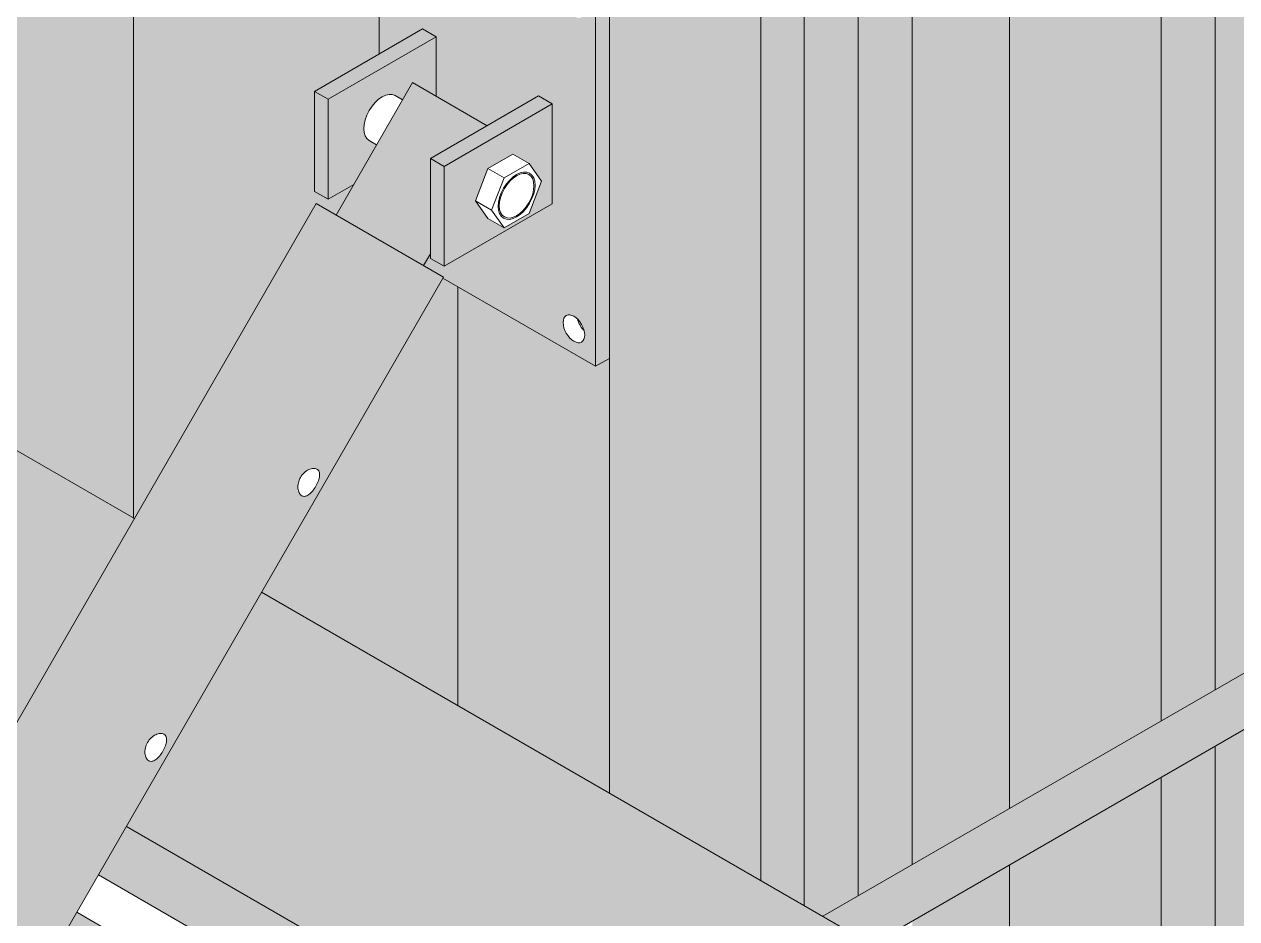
# Model space of a CAD drawing. Extents: x -23436 to 4767, y -3862 to 10024.
# Drawn here: x -14725.9 to -14658, y 8079.2 to 8129.3 of the extents above; entities that cross this region are included whole.
import ezdxf

# ---------------------------------------------------------------- set-up
doc = ezdxf.new("R2010")
doc.units = 0
doc.layers.get('0').update_dxf_attribs({"lineweight": 13})
doc.layers.add('3D.', color=254, linetype='Continuous')
doc.layers.add('Reaproveitamento', color=252, linetype='Continuous')
doc.layers.add('Escora de Viga', color=250, linetype='Continuous', lineweight=20)
doc.layers.add('Madeira', color=100, linetype='Continuous', lineweight=13)

msp = doc.modelspace()

# ---------------------------------------------------------------- hatches: boundary and pattern name
at = {"layer": '3D.'}
for color, points in [(256, [(-14656.78606355524, 8174.245296971336), (-14659.21093468597, 8172.845296971429), (-14659.21093468597, 8092.013135351141), (-14656.78606355524, 8093.413135351135)]), (256, [(-14684.67208155718, 8081.329216161337), (-14682.24721042645, 8079.929216161227), (-14682.24721042645, 8145.729216161331), (-14684.67208155718, 8144.329216161337)]), (8, [(-14693.15913051426, 8131.577198165223), (-14693.92902709813, 8131.132698165211), (-14693.92902709813, 8110.132698165211), (-14693.15913051426, 8110.577198165223)]), (8, [(-14702.85861503654, 8128.588198165222), (-14703.62851162058, 8129.03269816522), (-14709.69068944706, 8125.53269816522), (-14708.92079286308, 8125.08819816512)]), (8, [(-14708.92079286308, 8125.08819816512), (-14709.69068944706, 8125.53269816522), (-14709.69068944706, 8119.932698165214), (-14708.92079286308, 8119.488198165216)]), (9, [(-14703.18597263914, 8121.77719816522), (-14700.00779062668, 8123.61212240573), (-14704.18643671968, 8126.024664852333), (-14708.47304376955, 8118.600043649918), (-14703.57279377607, 8115.770882996922), (-14703.18597263914, 8116.440876859417)]), (8, [(-14696.3538982288, 8124.832698165223), (-14697.12379481278, 8125.27719816522), (-14703.18597263914, 8121.77719816522), (-14702.41607605528, 8121.332698165223)]), (8, [(-14702.41607605528, 8121.332698165223), (-14703.18597263914, 8121.77719816522), (-14703.18597263914, 8116.177198165113), (-14702.41607605528, 8115.732698165217)]), (256, [(-14712.64760175494, 8097.480890278226), (-14701.6461794713, 8091.129216161326), (-14701.6461794713, 8114.588198165222), (-14702.48956457399, 8115.075126781232)]), (8, [(-14636.73689012295, 8101.820692649535), (-14639.47786636146, 8103.406027660212), (-14681.19405355195, 8079.321175756226), (-14678.45062503977, 8077.737256566326)]), (256, [(-14656.78606355524, 8090.245296971336), (-14659.21093468597, 8088.845296971429), (-14659.21093468597, 8008.013135351141), (-14656.78606355524, 8009.413135351237)])]:
    msp.add_hatch(color=color, dxfattribs=at).paths.add_polyline_path(points)
h = msp.add_hatch(color=9, dxfattribs=at)
edge = h.paths.add_edge_path()
edge.add_line((-14727.35296039267, 8088.471033046228), (-14719.77523810948, 8101.596033046228))
edge.add_line((-14719.77523810948, 8101.596033046228), (-14801.15539802199, 8148.580890278319))
edge.add_line((-14801.15539802199, 8148.580890278319), (-14808.73312030507, 8135.455890278232))
edge.add_line((-14808.73312030507, 8135.455890278232), (-14759.90260615847, 8107.263579791137))
edge.add_ellipse((-14758.63065104037, 8101.629216161326), major_axis=(-3.132520536443655, 5.425684724873319), ratio=0.577350269189626, start_angle=298.31441011246443, end_angle=331.68558988796264, ccw=False)
edge.add_line((-14757.35869592197, 8105.79485253143), (-14727.35296039267, 8088.471033046228))
h = msp.add_hatch(color=256, dxfattribs=at)
edge = h.paths.add_edge_path()
edge.add_line((-14706.05338275114, 8138.132698165211), (-14705.28348616727, 8138.577198165121))
edge.add_line((-14705.28348616727, 8138.577198165121), (-14701.6461794713, 8136.477198165217))
edge.add_line((-14701.6461794713, 8136.477198165217), (-14701.6461794713, 8138.029216161334))
edge.add_line((-14701.6461794713, 8138.029216161334), (-14710.5801675204, 8143.187256566323))
edge.add_line((-14710.5801675204, 8143.187256566323), (-14714.29711356167, 8141.041276768929))
edge.add_ellipse((-14714.9829706895, 8142.229216161331), major_axis=(-0.6858571279792418, 1.187939392393313), ratio=0.577350269189626, start_angle=0, end_angle=180.0000000000032, ccw=False)
edge.add_line((-14715.66882781744, 8143.417155553734), (-14713.32359603223, 8144.771175756237))
edge.add_line((-14713.32359603223, 8144.771175756237), (-14719.83271295078, 8148.529216161334))
edge.add_line((-14719.83271295078, 8148.529216161334), (-14719.83271295078, 8101.629216161326))
edge.add_line((-14719.83271295078, 8101.629216161326), (-14719.77523810948, 8101.596033046228))
edge.add_line((-14719.77523810948, 8101.596033046228), (-14709.58673694993, 8119.243034707428))
edge.add_line((-14709.58673694993, 8119.243034707428), (-14708.47304376955, 8118.600043649918))
edge.add_line((-14708.47304376955, 8118.600043649918), (-14707.48000485009, 8120.320037512329))
edge.add_line((-14707.48000485009, 8120.320037512329), (-14708.92079286308, 8119.488198165216))
edge.add_line((-14708.92079286308, 8119.488198165216), (-14709.69068944706, 8119.932698165214))
edge.add_line((-14709.69068944706, 8119.932698165214), (-14709.69068944706, 8125.53269816522))
edge.add_line((-14709.69068944706, 8125.53269816522), (-14706.05338275108, 8127.632698165211))
edge.add_line((-14706.05338275114, 8127.632698165211), (-14706.05338275114, 8138.132698165211))
h = msp.add_hatch(color=8, dxfattribs=at)
h.paths.add_polyline_path([(-14693.92902709813, 8131.132698165211), (-14706.05338275114, 8138.132698165211), (-14706.05338275114, 8127.632698165211), (-14703.62851162058, 8129.03269816522), (-14702.85861503654, 8128.588198165222), (-14702.85861503654, 8125.258046646226), (-14700.00779062668, 8123.61212240573), (-14697.12379481278, 8125.27719816522), (-14696.3538982288, 8124.832698165223), (-14696.3538982288, 8119.232698165217), (-14702.41607605528, 8115.732698165217), (-14703.18597263914, 8116.177198165113), (-14703.18597263914, 8116.440876859417), (-14703.57279377607, 8115.770882996922), (-14702.45910059546, 8115.127891939528), (-14702.48956457399, 8115.075126781334), (-14693.92902709813, 8110.132698165211)])
edge = h.paths.add_edge_path(flags=16)
edge.add_ellipse((-14695.14146266326, 8130.432698165214), major_axis=(0.4286607049870268, -0.7424621202458213), ratio=0.5773502691896251, start_angle=116.10025573663529, end_angle=423.89974426339694, ccw=False)
edge.add_ellipse((-14695.14146266326, 8130.432698165214), major_axis=(0.4286607049870268, -0.7424621202458213), ratio=0.5773502691896251, start_angle=63.89974426339711, end_angle=116.10025573663529, ccw=False)
edge = h.paths.add_edge_path(flags=16)
edge.add_ellipse((-14704.84094718577, 8136.03269816522), major_axis=(0.4286607049870268, -0.7424621202458213), ratio=0.5773502691896251, start_angle=116.10025573661451, end_angle=423.8997442634668, ccw=False)
edge.add_ellipse((-14704.84094718577, 8136.03269816522), major_axis=(0.4286607049870268, -0.7424621202458213), ratio=0.5773502691896251, start_angle=63.8997442634668, end_angle=116.10025573661451, ccw=False)
edge = h.paths.add_edge_path(flags=16)
edge.add_ellipse((-14695.14146266326, 8112.232698165217), major_axis=(0.4286607049870268, -0.7424621202458213), ratio=0.5773502691896251, start_angle=116.10025573666061, end_angle=423.899744263316, ccw=False)
edge.add_ellipse((-14695.14146266326, 8112.232698165217), major_axis=(0.4286607049870268, -0.7424621202458213), ratio=0.5773502691896251, start_angle=63.899744263315995, end_angle=116.10025573666061, ccw=False)
h = msp.add_hatch(color=8, dxfattribs=at)
edge = h.paths.add_edge_path()
edge.add_line((-14702.85861503654, 8128.588198165222), (-14708.92079286308, 8125.08819816512))
edge.add_line((-14708.92079286308, 8125.08819816512), (-14708.92079286308, 8119.488198165216))
edge.add_line((-14708.92079286308, 8119.488198165216), (-14707.48000485027, 8120.320037512329))
edge.add_line((-14707.48000485009, 8120.320037512329), (-14706.20114203294, 8122.535092887223))
edge.add_line((-14706.20114203329, 8122.535092887223), (-14706.61842714834, 8122.776012560718))
edge.add_ellipse((-14705.88970394987, 8124.038198165219), major_axis=(-0.728723198477943, -1.262185604417897), ratio=0.577350269189626, start_angle=180.0000000000109, end_angle=360, ccw=False)
edge.add_line((-14705.16098075117, 8125.300383769632), (-14704.74369563629, 8125.059464096137))
edge.add_line((-14704.74369563629, 8125.059464096137), (-14704.18643671968, 8126.024664852333))
edge.add_line((-14704.18643671968, 8126.024664852333), (-14702.85861503654, 8125.258046646226))
edge.add_line((-14702.85861503654, 8125.258046646226), (-14702.85861503654, 8128.588198165222))
h = msp.add_hatch(color=8, dxfattribs=at)
h.paths.add_polyline_path([(-14696.3538982288, 8124.832698165223), (-14702.41607605528, 8121.332698165223), (-14702.41607605528, 8115.732698165217), (-14696.3538982288, 8119.232698165217)])
h.paths.add_polyline_path([(-14700.66374358548, 8119.40440778823), (-14699.96374358558, 8118.40855297672), (-14699.05441691157, 8117.883552976726), (-14697.65441691155, 8118.691843353636), (-14696.95441691148, 8120.495988542027), (-14697.65441691155, 8121.491843353639), (-14698.56374358539, 8122.016843353633), (-14699.96374358558, 8121.208552976723)], flags=16)
h = msp.add_hatch(color=9, dxfattribs=at)
edge = h.paths.add_edge_path()
edge.add_line((-14702.45910059546, 8115.127891939528), (-14709.58673694993, 8119.243034707428))
edge.add_line((-14709.58673694993, 8119.243034707428), (-14786.74566384756, 7985.59985306312))
edge.add_line((-14786.74566384767, 7985.59985306312), (-14779.61802749337, 7981.484710295337))
edge.add_line((-14779.61802749337, 7981.484710295337), (-14778.21416368436, 7983.916273739031))
edge.add_line((-14778.21416368436, 7983.916273739031), (-14778.60301825417, 7984.140779029638))
edge.add_spline(control_points=[(-14778.603018254, 7984.140779029638), (-14778.66689114513, 7984.097455400437), (-14778.73429011794, 7984.067032307039), (-14778.8670277988, 7984.04596281663), (-14778.93202586986, 7984.058495554318), (-14779.0400105279, 7984.120840525533), (-14779.08998112079, 7984.174684977132), (-14779.16120409897, 7984.313511209026), (-14779.18405381167, 7984.39603940533), (-14779.19347605297, 7984.481679998733)], knot_values=[0.390733154026322, 0.390733154026322, 0.390733154026322, 0.390733154026322, 0.5668263959272986, 0.5668263959272986, 0.7557601903187745, 0.7557601903187745, 0.9446939847103076, 0.9446939847103076, 1.120787226549488, 1.120787226549488, 1.120787226549488, 1.120787226549488], degree=3, periodic=0)
edge.add_spline(control_points=[(-14779.19347605297, 7984.481679998733), (-14779.19416311379, 7984.487924829637), (-14779.19477877837, 7984.494186209924), (-14779.20332015988, 7984.592766858726), (-14779.19675369126, 7984.700046614033), (-14779.1471294822, 7984.915185634223), (-14779.10386226951, 7985.022956643124), (-14778.99587046345, 7985.210003937829), (-14778.92417163846, 7985.301359947525), (-14778.76266788629, 7985.451905283322), (-14778.67304412708, 7985.511231889732), (-14778.58340009006, 7985.553125160632), (-14778.57766974358, 7985.555722669729), (-14778.57191803075, 7985.558250073025)], knot_values=[1.120787226549488, 1.120787226549488, 1.120787226549488, 1.120787226549488, 1.13362777910184, 1.13362777910184, 1.322574079869744, 1.322574079869744, 1.511520380637648, 1.511520380637648, 1.700466681405548, 1.700466681405548, 1.889412982173449, 1.889412982173449, 1.902253534726051, 1.902253534726051, 1.902253534726051, 1.902253534726051], degree=3, periodic=0)
edge.add_spline(control_points=[(-14778.57191803075, 7985.558250073025), (-14778.49303998078, 7985.592910469628), (-14778.41014360976, 7985.614386136136), (-14778.25430507715, 7985.622118343324), (-14778.18268911786, 7985.605764766138), (-14778.07470445988, 7985.543419794822), (-14778.03135175486, 7985.493396182837), (-14777.98322962878, 7985.367907234018), (-14777.97587731395, 7985.294326464633), (-14777.98146023184, 7985.217349103828)], knot_values=[1.902253534726051, 1.902253534726051, 1.902253534726051, 1.902253534726051, 2.078346776564908, 2.078346776564908, 2.267280570956365, 2.267280570956365, 2.456214365347896, 2.456214365347896, 2.632307607249654, 2.632307607249654, 2.632307607249654, 2.632307607249654], degree=3, periodic=0)
edge.add_line((-14777.98146023184, 7985.217349103828), (-14777.59260566226, 7984.992843813512))
edge.add_line((-14777.59260566226, 7984.992843813323), (-14702.45910059546, 8115.127891939528))
edge = h.paths.add_edge_path(flags=16)
edge.add_spline(control_points=[(-14735.32647445788, 8058.867717568226), (-14735.38047036076, 8058.774193920823), (-14735.44538470528, 8058.678920889421), (-14735.58259813198, 8058.514351527616), (-14735.65509012878, 8058.44513389352), (-14735.79097341666, 8058.348211992039), (-14735.86355030719, 8058.313985492934), (-14736.00095730009, 8058.292174841235), (-14736.06595537114, 8058.304707578924), (-14736.17394002918, 8058.367052550211), (-14736.22391062208, 8058.420897001723), (-14736.29763901037, 8058.564606722621), (-14736.32125447599, 8058.654369904414), (-14736.33724966117, 8058.83897888323), (-14736.33068319254, 8058.946258638638), (-14736.2810589836, 8059.161397658829), (-14736.23779177079, 8059.269168667526), (-14736.12979996474, 8059.45621596242), (-14736.05810113974, 8059.547571972233), (-14735.89659738757, 8059.698117308029), (-14735.80697362837, 8059.757443914221), (-14735.63909997007, 8059.835896167135), (-14735.54955504167, 8059.860326164928), (-14735.38823457826, 8059.86833036793), (-14735.31661861898, 8059.851976790627), (-14735.20863396117, 8059.789631819325), (-14735.16528125615, 8059.739608207428), (-14735.11546633848, 8059.609704935212), (-14735.10881891056, 8059.529738254731), (-14735.12481409586, 8059.363598924627), (-14735.14851232666, 8059.266210196716), (-14735.22242686154, 8059.065095202723), (-14735.27247855488, 8058.961241215629), (-14735.32647445788, 8058.867717568226)], knot_values=[0, 0, 0, 0, 0.1889463007679005, 0.1889463007679005, 0.3778926015358011, 0.3778926015358011, 0.5668263959272731, 0.5668263959272731, 0.7557601903187449, 0.7557601903187449, 0.9446939847102356, 0.9446939847102356, 1.133627779101725, 1.133627779101725, 1.322574079869657, 1.322574079869657, 1.51152038063759, 1.51152038063759, 1.700466681405501, 1.700466681405501, 1.88941298217341, 1.88941298217341, 2.078346776564893, 2.078346776564893, 2.267280570956375, 2.267280570956375, 2.456214365347868, 2.456214365347868, 2.645148159739358, 2.645148159739358, 2.834094460507292, 2.834094460507292, 3.023040761275221, 3.023040761275221, 3.023040761275221, 3.023040761275221], degree=3, periodic=0)
edge = h.paths.add_edge_path(flags=16)
edge.add_spline(control_points=[(-14743.89968855756, 8044.018475163221), (-14743.95368446056, 8043.924951515817), (-14744.01859880508, 8043.829678484415), (-14744.15581223166, 8043.665109122523), (-14744.22830422859, 8043.595891488732), (-14744.36418751629, 8043.498969587034), (-14744.43676440699, 8043.464743087929), (-14744.57417139977, 8043.442932436332), (-14744.63916947065, 8043.455465173933), (-14744.74715412875, 8043.517810145337), (-14744.79712472188, 8043.571654596717), (-14744.87085311006, 8043.715364317717), (-14744.89446857579, 8043.805127499423), (-14744.91046376097, 8043.989736478326), (-14744.90389729205, 8044.097016233836), (-14744.85427308329, 8044.312155254027), (-14744.81100587059, 8044.41992626271), (-14744.70301406448, 8044.606973557429), (-14744.63131523949, 8044.698329567227), (-14744.46981148726, 8044.848874902937), (-14744.38018772817, 8044.908201509419), (-14744.21231406987, 8044.986653762231), (-14744.12276914147, 8045.011083760024), (-14743.9614486783, 8045.019087963128), (-14743.88983271895, 8045.002734385724), (-14743.78184806097, 8044.940389414422), (-14743.73849535607, 8044.890365802525), (-14743.68868043828, 8044.760462530337), (-14743.6820330106, 8044.680495849827), (-14743.69802819537, 8044.514356519723), (-14743.72172642646, 8044.416967791914), (-14743.79564096128, 8044.215852797717), (-14743.84569265456, 8044.111998810624), (-14743.89968855756, 8044.018475163221)], knot_values=[0, 0, 0, 0, 0.1889463007679049, 0.1889463007679049, 0.3778926015358097, 0.3778926015358097, 0.5668263959272859, 0.5668263959272859, 0.7557601903187621, 0.7557601903187621, 0.9446939847102956, 0.9446939847102956, 1.133627779101827, 1.133627779101827, 1.322574079869715, 1.322574079869715, 1.511520380637608, 1.511520380637608, 1.700466681405514, 1.700466681405514, 1.889412982173418, 1.889412982173418, 2.078346776564885, 2.078346776564885, 2.267280570956351, 2.267280570956351, 2.456214365347872, 2.456214365347872, 2.645148159739391, 2.645148159739391, 2.834094460507323, 2.834094460507323, 3.023040761275252, 3.023040761275252, 3.023040761275252, 3.023040761275252], degree=3, periodic=0)
edge = h.paths.add_edge_path(flags=16)
edge.add_spline(control_points=[(-14726.75326035808, 8073.716959973028), (-14726.80725626108, 8073.623436325624), (-14726.87217060559, 8073.528163294222), (-14727.00938403224, 8073.363593932418), (-14727.08187602904, 8073.294376298642), (-14727.21775931698, 8073.197454396914), (-14727.29033620744, 8073.163227897838), (-14727.4277432004, 8073.141417246139), (-14727.49274127129, 8073.153949983827), (-14727.60072592927, 8073.216294955217), (-14727.65069652228, 8073.270139406524), (-14727.72442491086, 8073.413849127423), (-14727.74804037636, 8073.503612309216), (-14727.76403556149, 8073.688221288221), (-14727.75746909286, 8073.795501043629), (-14727.7078448838, 8074.010640063834), (-14727.66457767099, 8074.118411072517), (-14727.55658586488, 8074.305458367222), (-14727.48488703989, 8074.396814377034), (-14727.32338328777, 8074.547359712933), (-14727.23375952856, 8074.606686319124), (-14727.06588587044, 8074.685138572126), (-14726.97634094198, 8074.70956856973), (-14726.81502047858, 8074.717572772935), (-14726.74340451947, 8074.701219195633), (-14726.63541986149, 8074.638874224316), (-14726.59206715664, 8074.588850612419), (-14726.5422522388, 8074.458947340028), (-14726.53560481106, 8074.378980659634), (-14726.55159999618, 8074.212841329414), (-14726.57529822704, 8074.115452601722), (-14726.64921276185, 8073.914337607524), (-14726.69926445508, 8073.810483620533), (-14726.75326035808, 8073.716959973028)], knot_values=[0, 0, 0, 0, 0.1889463007679005, 0.1889463007679005, 0.3778926015358011, 0.3778926015358011, 0.5668263959272668, 0.5668263959272668, 0.7557601903187324, 0.7557601903187324, 0.9446939847102368, 0.9446939847102368, 1.133627779101741, 1.133627779101741, 1.322574079869687, 1.322574079869687, 1.511520380637633, 1.511520380637633, 1.700466681405536, 1.700466681405536, 1.889412982173443, 1.889412982173443, 2.078346776564909, 2.078346776564909, 2.267280570956379, 2.267280570956379, 2.456214365347929, 2.456214365347929, 2.645148159739477, 2.645148159739477, 2.834094460507381, 2.834094460507381, 3.023040761275283, 3.023040761275283, 3.023040761275283, 3.023040761275283], degree=3, periodic=0)
edge = h.paths.add_edge_path(flags=16)
edge.add_spline(control_points=[(-14752.47290265707, 8029.16923275823), (-14752.52689856036, 8029.075709111015), (-14752.59181290476, 8028.980436079541), (-14752.72902633146, 8028.815866717721), (-14752.80151832815, 8028.746649083829), (-14752.93740161609, 8028.649727182232), (-14753.00997850673, 8028.615500683127), (-14753.14738549957, 8028.593690031326), (-14753.21238357057, 8028.606222768927), (-14753.32036822855, 8028.668567740433), (-14753.37033882157, 8028.722412191915), (-14753.44406721009, 8028.866121912712), (-14753.46768267565, 8028.955885094636), (-14753.48367786077, 8029.140494073525), (-14753.47711139197, 8029.247773828831), (-14753.42748718309, 8029.462912849021), (-14753.38421997028, 8029.570683857835), (-14753.27622816416, 8029.757731152526), (-14753.20452933917, 8029.849087162323), (-14753.04302558706, 8029.999632498033), (-14752.95340182756, 8030.05895910453), (-14752.78552816973, 8030.137411357226), (-14752.69598324133, 8030.161841355019), (-14752.5346627781, 8030.169845558035), (-14752.46304681858, 8030.153491980922), (-14752.35506216066, 8030.091147009533), (-14752.31170945599, 8030.041123397621), (-14752.26189453791, 8029.911220125434), (-14752.25524711028, 8029.831253444821), (-14752.27124229541, 8029.665114114732), (-14752.29494052638, 8029.56772538704), (-14752.36885506108, 8029.366610392712), (-14752.41890675436, 8029.262756405633), (-14752.47290265707, 8029.16923275823)], knot_values=[0, 0, 0, 0, 0.1889463007679113, 0.1889463007679113, 0.3778926015358225, 0.3778926015358225, 0.5668263959273051, 0.5668263959273051, 0.7557601903187874, 0.7557601903187874, 0.9446939847103069, 0.9446939847103069, 1.133627779101824, 1.133627779101824, 1.322574079869728, 1.322574079869728, 1.511520380637633, 1.511520380637633, 1.700466681405534, 1.700466681405534, 1.889412982173434, 1.889412982173434, 2.078346776564905, 2.078346776564905, 2.267280570956377, 2.267280570956377, 2.456214365347884, 2.456214365347884, 2.645148159739389, 2.645148159739389, 2.834094460507305, 2.834094460507305, 3.023040761275225, 3.023040761275225, 3.023040761275225, 3.023040761275225], degree=3, periodic=0)
edge = h.paths.add_edge_path(flags=16)
edge.add_spline(control_points=[(-14718.18004625828, 8088.566202378033), (-14718.23404216133, 8088.47267873063), (-14718.29895650568, 8088.377405699126), (-14718.43616993238, 8088.212836337423), (-14718.50866192936, 8088.143618703516), (-14718.64454521718, 8088.046696801715), (-14718.71712210764, 8088.012470302712), (-14718.85452910048, 8087.99065965113), (-14718.91952717166, 8088.003192388731), (-14719.0275118297, 8088.06553736012), (-14719.07748242225, 8088.11938181153), (-14719.15121081077, 8088.263091532428), (-14719.17482627668, 8088.352854714221), (-14719.19082146174, 8088.537463693023), (-14719.18425499306, 8088.644743448518), (-14719.13463078406, 8088.859882468738), (-14719.09136357107, 8088.967653477421), (-14718.98337176537, 8089.154700772227), (-14718.91167294026, 8089.24605678204), (-14718.75016918809, 8089.396602117837), (-14718.66054542888, 8089.455928724028), (-14718.49267177058, 8089.534380976913), (-14718.40312684218, 8089.558810974735), (-14718.24180637907, 8089.566815177839), (-14718.17019041967, 8089.550461600624), (-14718.06220576169, 8089.488116629118), (-14718.01885305696, 8089.438093017236), (-14717.96903813917, 8089.308189745019), (-14717.96239071137, 8089.228223064538), (-14717.97838589649, 8089.06208373442), (-14718.00208412718, 8088.964695006523), (-14718.075998662, 8088.763580012428), (-14718.12605035539, 8088.659726025437), (-14718.18004625828, 8088.566202378033)], knot_values=[0, 0, 0, 0, 0.1889463007678995, 0.1889463007678995, 0.377892601535799, 0.377892601535799, 0.5668263959272697, 0.5668263959272697, 0.7557601903187404, 0.7557601903187404, 0.9446939847102452, 0.9446939847102452, 1.133627779101749, 1.133627779101749, 1.322574079869682, 1.322574079869682, 1.511520380637614, 1.511520380637614, 1.70046668140552, 1.70046668140552, 1.889412982173426, 1.889412982173426, 2.078346776564896, 2.078346776564896, 2.267280570956365, 2.267280570956365, 2.456214365347885, 2.456214365347885, 2.645148159739405, 2.645148159739405, 2.834094460507337, 2.834094460507337, 3.023040761275268, 3.023040761275268, 3.023040761275268, 3.023040761275268], degree=3, periodic=0)
edge = h.paths.add_edge_path(flags=16)
edge.add_spline(control_points=[(-14761.04611675699, 8014.319990353413), (-14761.10011266005, 8014.226466706024), (-14761.16502700427, 8014.131193674637), (-14761.30224043127, 8013.966624312832), (-14761.37473242795, 8013.897406678925), (-14761.51061571577, 8013.800484777226), (-14761.58319260647, 8013.766258278034), (-14761.72059959937, 8013.744447626525), (-14761.78559767043, 8013.756980364125), (-14761.89358232795, 8013.819325335529), (-14761.94355292108, 8013.873169787026), (-14762.01728130977, 8014.016879507837), (-14762.04089677539, 8014.10664268963), (-14762.05689196046, 8014.291251668636), (-14762.05032549177, 8014.398531423825), (-14762.00070128277, 8014.613670444031), (-14761.95743406996, 8014.72144145283), (-14761.84944226396, 8014.90848874752), (-14761.77774343897, 8014.999844757333), (-14761.61623968669, 8015.150390093129), (-14761.52661592736, 8015.209716699539), (-14761.35874226947, 8015.288168952424), (-14761.26919734078, 8015.312598950028), (-14761.10787687778, 8015.320603153132), (-14761.03626091826, 8015.304249575916), (-14760.9282762604, 8015.241904604629), (-14760.88492355567, 8015.191880992717), (-14760.83510863777, 8015.061977720428), (-14760.82846121008, 8014.98201103983), (-14760.84445639497, 8014.815871709829), (-14760.86815462618, 8014.718482982034), (-14760.94206916059, 8014.517367987939), (-14760.99212085399, 8014.413514000817), (-14761.04611675699, 8014.319990353413)], knot_values=[0, 0, 0, 0, 0.1889463007679113, 0.1889463007679113, 0.3778926015358225, 0.3778926015358225, 0.5668263959273051, 0.5668263959273051, 0.7557601903187875, 0.7557601903187875, 0.9446939847102784, 0.9446939847102784, 1.133627779101769, 1.133627779101769, 1.322574079869696, 1.322574079869696, 1.511520380637633, 1.511520380637633, 1.700466681405533, 1.700466681405533, 1.889412982173434, 1.889412982173434, 2.078346776564905, 2.078346776564905, 2.267280570956377, 2.267280570956377, 2.456214365347868, 2.456214365347868, 2.645148159739358, 2.645148159739358, 2.834094460507292, 2.834094460507292, 3.023040761275221, 3.023040761275221, 3.023040761275221, 3.023040761275221], degree=3, periodic=0)
edge = h.paths.add_edge_path(flags=16)
edge.add_spline(control_points=[(-14709.60683215859, 8103.415444782937), (-14709.66082806147, 8103.321921135534), (-14709.72574240599, 8103.226648104117), (-14709.86295583275, 8103.062078742225), (-14709.9354478295, 8102.99286110842), (-14710.07133111737, 8102.895939206721), (-14710.14390800796, 8102.861712707529), (-14710.28131500086, 8102.839902056019), (-14710.34631307186, 8102.852434793635), (-14710.45429772978, 8102.914779764922), (-14710.50426832274, 8102.968624216521), (-14710.57799671138, 8103.11233393723), (-14710.60161217688, 8103.202097119125), (-14710.617607362, 8103.386706098028), (-14710.61104089337, 8103.493985853524), (-14710.56141668414, 8103.709124873511), (-14710.51814947157, 8103.816895882426), (-14710.41015766545, 8104.003943177131), (-14710.33845884046, 8104.095299186914), (-14710.17695508829, 8104.245844522711), (-14710.08733132885, 8104.305171128932), (-14709.91945767107, 8104.383623381918), (-14709.82991274238, 8104.408053379537), (-14709.66859227915, 8104.416057582626), (-14709.59697631987, 8104.399704005527), (-14709.488991662, 8104.337359034123), (-14709.44563895716, 8104.287335422125), (-14709.39582403896, 8104.157432149821), (-14709.38917661169, 8104.077465469325), (-14709.40517179669, 8103.91132613941), (-14709.42887002767, 8103.813937411529), (-14709.5027845622, 8103.612822417332), (-14709.55283625565, 8103.50896843034), (-14709.60683215859, 8103.415444782937)], knot_values=[0, 0, 0, 0, 0.1889463007679059, 0.1889463007679059, 0.3778926015358117, 0.3778926015358117, 0.5668263959272889, 0.5668263959272889, 0.7557601903187661, 0.7557601903187661, 0.9446939847102572, 0.9446939847102572, 1.133627779101747, 1.133627779101747, 1.322574079869694, 1.322574079869694, 1.511520380637639, 1.511520380637639, 1.700466681405536, 1.700466681405536, 1.889412982173438, 1.889412982173438, 2.078346776564916, 2.078346776564916, 2.267280570956391, 2.267280570956391, 2.456214365347896, 2.456214365347896, 2.645148159739404, 2.645148159739404, 2.834094460507322, 2.834094460507322, 3.02304076127524, 3.02304076127524, 3.02304076127524, 3.02304076127524], degree=3, periodic=0)
edge = h.paths.add_edge_path(flags=16)
edge.add_spline(control_points=[(-14769.61933085667, 7999.470747948524), (-14769.67332675956, 7999.377224301135), (-14769.73824110419, 7999.281951269631), (-14769.87545453077, 7999.117381907929), (-14769.94794652758, 7999.048164273934), (-14770.08382981546, 7998.951242372323), (-14770.15640670627, 7998.91701587313), (-14770.29381369906, 7998.895205221519), (-14770.35881176994, 7998.90773795912), (-14770.4667964281, 7998.970082930626), (-14770.51676702088, 7999.023927382035), (-14770.59049540934, 7999.167637102933), (-14770.61411087507, 7999.257400284625), (-14770.63010605997, 7999.442009263732), (-14770.62353959157, 7999.549289019023), (-14770.57391538245, 7999.764428039214), (-14770.5306481697, 7999.872199047839), (-14770.42265636359, 8000.059246342718), (-14770.3509575386, 8000.150602352429), (-14770.18945378654, 8000.301147688328), (-14770.09983002739, 8000.360474294534), (-14769.93195636915, 8000.438926547331), (-14769.84241144075, 8000.463356545211), (-14769.68109097746, 8000.471360748315), (-14769.60947501806, 8000.455007170925), (-14769.50149036008, 8000.392662199638), (-14769.45813765535, 8000.342638587828), (-14769.40832273739, 8000.212735315525), (-14769.40167530977, 8000.132768635029), (-14769.41767049489, 7999.966629304925), (-14769.44136872575, 7999.869240577029), (-14769.51528326057, 7999.668125582933), (-14769.56533495385, 7999.564271595826), (-14769.61933085667, 7999.470747948524)], knot_values=[0, 0, 0, 0, 0.1889463007679049, 0.1889463007679049, 0.3778926015358097, 0.3778926015358097, 0.5668263959272865, 0.5668263959272865, 0.7557601903187626, 0.7557601903187626, 0.9446939847102672, 0.9446939847102672, 1.133627779101771, 1.133627779101771, 1.322574079869715, 1.322574079869715, 1.511520380637664, 1.511520380637664, 1.700466681405558, 1.700466681405558, 1.88941298217345, 1.88941298217345, 2.078346776564924, 2.078346776564924, 2.267280570956395, 2.267280570956395, 2.456214365347885, 2.456214365347885, 2.645148159739378, 2.645148159739378, 2.834094460507323, 2.834094460507323, 3.023040761275268, 3.023040761275268, 3.023040761275268, 3.023040761275268], degree=3, periodic=0)
h = msp.add_hatch(color=9, dxfattribs=at)
edge = h.paths.add_edge_path()
edge.add_ellipse((-14699.22130834057, 8067.329216161337), major_axis=(-3.132520536443655, 5.425684724873319), ratio=0.5773502691896255, start_angle=298.314410110498, end_angle=331.6855898892736, ccw=False)
edge.add_ellipse((-14699.22130834057, 8067.329216161337), major_axis=(-3.132520536443655, 5.425684724873319), ratio=0.5773502691896255, start_angle=236.2930856372671, end_angle=298.3144101104979)
edge.add_line((-14697.94935322246, 8071.494852531427), (-14690.12804160082, 8066.979216161331))
edge.add_line((-14690.12804160082, 8066.979216161331), (-14674.97259703478, 8075.729216161331))
edge.add_line((-14674.97259703478, 8075.729216161331), (-14712.64760175494, 8097.480890278328))
edge.add_line((-14712.64760175494, 8097.480890278328), (-14720.22532403814, 8084.355890278226))
edge.add_line((-14720.22532403814, 8084.355890278226), (-14700.49326345879, 8072.963579791134))
h = msp.add_hatch(color=9, dxfattribs=at)
edge = h.paths.add_edge_path()
edge.add_line((-14720.22532403814, 8084.355890278226), (-14721.78731554707, 8081.650441623935))
edge.add_line((-14721.78731554719, 8081.650441623935), (-14704.31448106044, 8071.544445133828))
edge.add_ellipse((-14700.5503242488, 8066.561908468926), major_axis=(3.132520536443652, -5.425684724873316), ratio=0.577350269189626, start_angle=180.0000000000142, end_angle=191.6896421900233, ccw=False)
edge.add_ellipse((-14700.5503242488, 8066.561908468926), major_axis=(3.132520536443652, -5.425684724873316), ratio=0.577350269189626, start_angle=56.293085637265676, end_angle=180.0000000000142, ccw=False)
edge.add_line((-14703.27028739826, 8072.225783312229), (-14702.35382887723, 8072.754900886141))
edge.add_ellipse((-14699.22130834057, 8067.329216161337), major_axis=(-3.132520536443652, 5.425684724873316), ratio=0.577350269189626, start_angle=331.6855898881253, end_angle=359.99999999999744, ccw=False)
edge.add_line((-14700.49326345879, 8072.963579791134), (-14720.22532403814, 8084.355890278226))
h = msp.add_hatch(color=9, dxfattribs=at)
edge = h.paths.add_edge_path()
edge.add_line((-14722.99920898904, 8079.551380609018), (-14724.46884851677, 8077.005890278322))
edge.add_line((-14724.46884851677, 8077.005890278322), (-14704.83654707515, 8065.671175756333))
edge.add_line((-14704.83654707515, 8065.671175756232), (-14704.83385476111, 8065.672730164415))
edge.add_line((-14704.83385476111, 8065.672730164415), (-14704.98037727574, 8066.05037000742))
edge.add_line((-14704.98037727574, 8066.05037000742), (-14704.54794331147, 8066.665572070213))
edge.add_ellipse((-14700.5503242488, 8066.561908468926), major_axis=(3.132520536443653, -5.425684724873324), ratio=0.5773502691896261, start_angle=244.8768740700761, end_angle=250.5264724854295, ccw=False)
edge.add_line((-14704.71645879665, 8067.227996602322), (-14704.96778390884, 8067.37309922364))
edge.add_line((-14704.96778390884, 8067.37309922364), (-14705.49035551278, 8067.071392367319))
edge.add_ellipse((-14706.04359000236, 8068.198831545918), major_axis=(0.6265041072887299, -1.085136944974663), ratio=0.5773502691896263, start_angle=180.0000000000004, end_angle=360.0000000000141, ccw=False)
edge.add_ellipse((-14706.04359000236, 8068.198831545918), major_axis=(0.6265041072887299, -1.085136944974663), ratio=0.5773502691896263, start_angle=56.53695903282204, end_angle=180)
edge.add_line((-14706.67009410956, 8069.283968490827), (-14705.95805805667, 8069.695062697721))
edge.add_line((-14705.95805805667, 8069.695062697721), (-14722.99920898904, 8079.551380609018))
at = {"layer": 'Reaproveitamento', "true_color": 0xf26722}
h = msp.add_hatch(color=30, dxfattribs=at)
h.dxf.hatch_style = 1
h.paths.add_polyline_path([(-14670.72907255615, 8160.492893114564), (-14675.63072470494, 8163.365326783727), (-14676.18503260009, 8163.045296971255), (-14676.18503260009, 8160.429216161338), (-14674.97259703478, 8159.729216161331), (-14674.97259703478, 8149.929216161328), (-14676.18503260009, 8149.229216161315), (-14676.18503260009, 8082.213135351161), (-14670.72907255615, 8085.363135351216)])
h = msp.add_hatch(color=30, dxfattribs=at)
h.dxf.hatch_style = 1
h.paths.add_polyline_path([(-14662.24202359917, 8155.519368997431), (-14670.72907255615, 8160.492893114564), (-14670.72907255615, 8085.363135351216), (-14662.24202359917, 8090.263135351148)])
h = msp.add_hatch(color=30, dxfattribs=at)
h.dxf.hatch_style = 1
h.paths.add_polyline_path([(-14659.21093468597, 8153.743110384168), (-14662.24202359917, 8155.519368997431), (-14662.24202359917, 8090.263135351148), (-14659.21093468597, 8092.013135351126)])
h = msp.add_hatch(color=30, dxfattribs=at)
h.dxf.hatch_style = 1
h.paths.add_polyline_path([(-14719.83271295078, 8148.529216161343), (-14728.31976190775, 8153.42921616127), (-14728.31976190775, 8106.529216161251), (-14719.83271295078, 8101.629216161327)])
h = msp.add_hatch(color=30, dxfattribs=at)
h.dxf.hatch_style = 1
h.paths.add_polyline_path([(-14676.18503260009, 8149.229216161315), (-14679.21612151318, 8147.479216161382), (-14679.21612151318, 8080.46313535125), (-14676.18503260009, 8082.213135351161)])
h = msp.add_hatch(color=30, dxfattribs=at)
h.dxf.hatch_style = 1
h.paths.add_polyline_path([(-14679.21612151318, 8147.479216161382), (-14682.24721042645, 8145.729216161348), (-14682.24721042645, 8079.929216161258), (-14681.19405355191, 8079.321175756249), (-14679.21612151318, 8080.46313535125)])
h = msp.add_hatch(color=30, dxfattribs=at)
h.dxf.hatch_style = 1
h.paths.add_polyline_path([(-14684.67208155718, 8144.329216161255), (-14690.12804160082, 8141.179216161328), (-14693.15913051426, 8142.929216161414), (-14693.15913051426, 8136.629216161326), (-14693.15913051426, 8086.229216161333), (-14684.67208155718, 8081.329216161334)])
h = msp.add_hatch(color=30, dxfattribs=at)
h.dxf.hatch_style = 1
h.paths.add_polyline_path([(-14693.15913051426, 8110.577198165223), (-14693.92902709813, 8110.132698165211), (-14701.6461794713, 8114.588198165169), (-14701.6461794713, 8091.129216161296), (-14693.15913051426, 8086.229216161333)])
h = msp.add_hatch(color=30, dxfattribs=at)
h.dxf.hatch_style = 1
h.paths.add_polyline_path([(-14659.21093468597, 8088.845296971256), (-14662.24202359917, 8087.095296971271), (-14662.24202359917, 8006.263135351148), (-14659.21093468597, 8008.013135351126)])
h = msp.add_hatch(color=30, dxfattribs=at)
h.dxf.hatch_style = 1
h.paths.add_polyline_path([(-14662.24202359917, 8087.095296971271), (-14670.72907255615, 8082.195296971322), (-14670.72907255615, 8001.363135351216), (-14662.24202359917, 8006.263135351148)])
h = msp.add_hatch(color=30, dxfattribs=at)
h.dxf.hatch_style = 1
h.paths.add_polyline_path([(-14670.72907255615, 8082.195296971322), (-14676.18503260009, 8079.045296971255), (-14676.18503260009, 8076.429216161336), (-14674.97259703478, 8075.729216161331), (-14674.97259703478, 8065.929216161227), (-14676.18503260009, 8065.22921616122), (-14676.18503260009, 7998.213135351161), (-14670.72907255615, 8001.363135351216)])

# ---------------------------------------------------------------- linework, layer by layer
for centre, major_axis, ratio, start_param, end_param in [((-14705.88970394987, 8124.038198165219), (-0.7287231984779416, -1.262185604417896), 0.577350269189626, 3.141592653589981, 6.283185307179584), ((-14694.37156607916, 8112.677198165215), (0.4286607049870267, -0.7424621202458206), 0.5773502691896252, 4.256853582167559, 5.167924378601237)]:
    msp.add_ellipse(centre, major_axis=major_axis, ratio=ratio, start_param=start_param, end_param=end_param)
for centre, major_axis, ratio in [((-14698.35441691156, 8119.687698165219), (-0.7287231984779416, -1.262185604417896), 0.5773502691896254), ((-14698.35441691156, 8119.687698165219), (0.6858571279792404, 1.187939392393313), 0.5773502691896255), ((-14695.14146266326, 8112.232698165217), (0.4286607049870267, -0.7424621202458206), 0.5773502691896252)]:
    msp.add_ellipse(centre, major_axis=major_axis, ratio=ratio)
for points, knots in [([(-14709.60683215859, 8103.415444782937), (-14709.66082806147, 8103.321921135534), (-14709.72574240599, 8103.226648104117), (-14709.86295583275, 8103.062078742225), (-14709.9354478295, 8102.99286110842), (-14710.07133111737, 8102.895939206721), (-14710.14390800796, 8102.861712707529), (-14710.28131500086, 8102.839902056019), (-14710.34631307186, 8102.852434793635), (-14710.45429772978, 8102.914779764922), (-14710.50426832285, 8102.968624216521), (-14710.57799671138, 8103.11233393723), (-14710.60161217688, 8103.202097119125), (-14710.617607362, 8103.386706098028), (-14710.61104089337, 8103.493985853524), (-14710.56141668414, 8103.709124873511), (-14710.51814947157, 8103.816895882426), (-14710.41015766545, 8104.003943177131), (-14710.33845884046, 8104.095299186914), (-14710.17695508829, 8104.245844522711), (-14710.08733132885, 8104.305171128932), (-14709.91945767107, 8104.383623381918), (-14709.82991274238, 8104.408053379537), (-14709.66859227915, 8104.416057582626), (-14709.59697631987, 8104.399704005527), (-14709.488991662, 8104.337359034123), (-14709.44563895716, 8104.287335422125), (-14709.39582403896, 8104.157432149821), (-14709.38917661169, 8104.077465469325), (-14709.40517179669, 8103.91132613941), (-14709.42887002767, 8103.813937411529), (-14709.5027845622, 8103.612822417332), (-14709.55283625565, 8103.50896843034), (-14709.60683215859, 8103.415444782937)], [0, 0, 0, 0, 0.1889463007679059, 0.1889463007679059, 0.3778926015358117, 0.3778926015358117, 0.5668263959272889, 0.5668263959272889, 0.7557601903187661, 0.7557601903187661, 0.9446939847102572, 0.9446939847102572, 1.133627779101747, 1.133627779101747, 1.322574079869694, 1.322574079869694, 1.511520380637639, 1.511520380637639, 1.700466681405536, 1.700466681405536, 1.889412982173438, 1.889412982173438, 2.078346776564916, 2.078346776564916, 2.267280570956391, 2.267280570956391, 2.456214365347896, 2.456214365347896, 2.645148159739404, 2.645148159739404, 2.834094460507322, 2.834094460507322, 3.02304076127524, 3.02304076127524, 3.02304076127524, 3.02304076127524]), ([(-14718.18004625828, 8088.566202378033), (-14718.23404216133, 8088.47267873063), (-14718.29895650568, 8088.377405699126), (-14718.43616993238, 8088.212836337423), (-14718.50866192936, 8088.143618703516), (-14718.64454521718, 8088.046696801715), (-14718.71712210764, 8088.012470302712), (-14718.85452910048, 8087.99065965113), (-14718.91952717166, 8088.003192388731), (-14719.0275118297, 8088.06553736012), (-14719.07748242225, 8088.11938181153), (-14719.15121081077, 8088.263091532428), (-14719.17482627668, 8088.352854714221), (-14719.19082146174, 8088.537463693023), (-14719.18425499306, 8088.644743448518), (-14719.13463078406, 8088.859882468738), (-14719.09136357107, 8088.967653477421), (-14718.98337176537, 8089.154700772227), (-14718.91167294026, 8089.24605678204), (-14718.75016918809, 8089.396602117837), (-14718.66054542888, 8089.455928724028), (-14718.49267177058, 8089.534380976913), (-14718.40312684218, 8089.558810974735), (-14718.24180637907, 8089.566815177839), (-14718.17019041967, 8089.550461600624), (-14718.06220576169, 8089.488116629118), (-14718.01885305696, 8089.438093017236), (-14717.96903813917, 8089.308189745019), (-14717.96239071137, 8089.228223064538), (-14717.97838589649, 8089.06208373442), (-14718.00208412718, 8088.964695006523), (-14718.075998662, 8088.763580012428), (-14718.12605035539, 8088.659726025437), (-14718.18004625828, 8088.566202378033)], [0, 0, 0, 0, 0.1889463007678995, 0.1889463007678995, 0.377892601535799, 0.377892601535799, 0.5668263959272697, 0.5668263959272697, 0.7557601903187404, 0.7557601903187404, 0.9446939847102452, 0.9446939847102452, 1.133627779101749, 1.133627779101749, 1.322574079869682, 1.322574079869682, 1.511520380637614, 1.511520380637614, 1.70046668140552, 1.70046668140552, 1.889412982173426, 1.889412982173426, 2.078346776564896, 2.078346776564896, 2.267280570956365, 2.267280570956365, 2.456214365347885, 2.456214365347885, 2.645148159739405, 2.645148159739405, 2.834094460507337, 2.834094460507337, 3.023040761275268, 3.023040761275268, 3.023040761275268, 3.023040761275268])]:
    msp.add_open_spline(points, degree=3, knots=knots)
at = {"layer": 'Escora de Viga', "extrusion": (-1e-16, 0.8164965809277257, 0.5773502691896264)}
for p, q in [((-14659.21093468597, 8092.013135351141), (-14659.21093468597, 8172.845296971429)), ((-14659.21093468597, 8092.013135351141), (-14659.21093468597, 8172.845296971429)), ((-14719.77523810948, 8101.596033046228), (-14801.15539802199, 8148.580890278319)), ((-14682.24721042645, 8079.929216161227), (-14682.24721042645, 8145.729216161331)), ((-14682.24721042645, 8079.929216161227), (-14682.24721042645, 8145.729216161331)), ((-14684.67208155718, 8081.329216161337), (-14684.67208155718, 8144.329216161337)), ((-14684.67208155718, 8081.329216161337), (-14684.67208155718, 8144.329216161337)), ((-14706.05338275114, 8127.632698165211), (-14706.05338275114, 8138.132698165211)), ((-14693.15913051426, 8110.577198165223), (-14693.15913051426, 8131.577198165223)), ((-14693.92902709813, 8110.132698165211), (-14693.92902709813, 8131.132698165211)), ((-14709.69068944706, 8125.53269816522), (-14703.62851162058, 8129.03269816522)), ((-14703.62851162058, 8129.03269816522), (-14702.85861503654, 8128.588198165222)), ((-14702.85861503654, 8128.588198165222), (-14708.92079286308, 8125.08819816512)), ((-14702.85861503654, 8125.258046646226), (-14702.85861503654, 8128.588198165222)), ((-14709.69068944706, 8119.932698165214), (-14709.69068944706, 8125.53269816522)), ((-14708.92079286308, 8125.08819816512), (-14709.69068944706, 8125.53269816522)), ((-14704.18643671968, 8126.024664852333), (-14708.47304376955, 8118.600043649918)), ((-14700.00779062668, 8123.61212240573), (-14704.18643671968, 8126.024664852333)), ((-14708.92079286308, 8119.488198165216), (-14708.92079286308, 8125.08819816512)), ((-14704.74369563629, 8125.059464096137), (-14705.16098075117, 8125.300383769632)), ((-14703.18597263914, 8121.77719816522), (-14697.12379481278, 8125.27719816522)), ((-14696.3538982288, 8124.832698165223), (-14702.41607605528, 8121.332698165223)), ((-14697.12379481278, 8125.27719816522), (-14696.3538982288, 8124.832698165223)), ((-14696.3538982288, 8119.232698165217), (-14696.3538982288, 8124.832698165223)), ((-14706.20114203329, 8122.535092887223), (-14706.61842714834, 8122.776012560718)), ((-14698.56374358539, 8122.016843353633), (-14699.96374358558, 8121.208552976723)), ((-14698.56374358539, 8122.016843353633), (-14697.65441691155, 8121.491843353639)), ((-14703.18597263914, 8116.177198165113), (-14703.18597263914, 8121.77719816522)), ((-14702.41607605528, 8121.332698165223), (-14703.18597263914, 8121.77719816522)), ((-14702.41607605528, 8115.732698165217), (-14702.41607605528, 8121.332698165223)), ((-14697.65441691155, 8121.491843353639), (-14699.05441691157, 8120.683552976714)), ((-14696.95441691148, 8120.495988542027), (-14697.65441691155, 8121.491843353639)), ((-14699.96374358558, 8121.208552976723), (-14700.66374358548, 8119.40440778823)), ((-14699.96374358558, 8121.208552976723), (-14699.05441691157, 8120.683552976714)), ((-14699.05441691157, 8120.683552976714), (-14699.75441691147, 8118.879407788323)), ((-14709.69068944706, 8119.932698165214), (-14708.92079286308, 8119.488198165216)), ((-14708.92079286308, 8119.488198165216), (-14707.48000485009, 8120.320037512329)), ((-14697.65441691155, 8118.691843353636), (-14696.95441691148, 8120.495988542027)), ((-14709.58673694993, 8119.243034707428), (-14702.45910059546, 8115.127891939528)), ((-14700.66374358548, 8119.40440778823), (-14699.96374358558, 8118.40855297672)), ((-14700.66374358548, 8119.40440778823), (-14699.75441691147, 8118.879407788323)), ((-14702.41607605528, 8115.732698165217), (-14696.3538982288, 8119.232698165217)), ((-14699.75441691147, 8118.879407788323), (-14699.05441691157, 8117.883552976726)), ((-14699.05441691157, 8117.883552976726), (-14697.65441691155, 8118.691843353636)), ((-14699.96374358558, 8118.40855297672), (-14699.05441691157, 8117.883552976726)), ((-14703.18597263914, 8116.440876859417), (-14703.57279377607, 8115.770882996922)), ((-14703.18597263914, 8116.177198165113), (-14702.41607605528, 8115.732698165217)), ((-14702.48956457399, 8115.075126781232), (-14693.92902709813, 8110.132698165211)), ((-14693.92902709813, 8110.132698165211), (-14693.15913051426, 8110.577198165223)), ((-14639.47786636146, 8103.406027660212), (-14681.19405355195, 8079.321175756226)), ((-14636.73689012295, 8101.820692649535), (-14678.45062503977, 8077.737256566326)), ((-14674.97259703478, 8075.729216161331), (-14712.64760175494, 8097.480890278226)), ((-14659.21093468597, 8008.013135351141), (-14659.21093468597, 8088.845296971429)), ((-14659.21093468597, 8008.013135351141), (-14659.21093468597, 8088.845296971429)), ((-14721.78731554719, 8081.650441623935), (-14704.25255543135, 8071.508628381331)), ((-14705.95805805667, 8069.695062697721), (-14722.99920898904, 8079.551380609018))]:
    msp.add_line(p, q, dxfattribs=at)
at = {"layer": 'Escora de Viga', "extrusion": (-1e-16, 0.8164965809277257, 0.5773502691896263)}
for p, q in [((-14709.58673694993, 8119.243034707428), (-14786.74566384767, 7985.59985306312)), ((-14702.45910059546, 8115.127891939528), (-14777.59260566226, 7984.992843813323)), ((-14720.22532403814, 8084.355890278226), (-14700.49326345879, 8072.963579791134))]:
    msp.add_line(p, q, dxfattribs=at)
at = {"layer": 'Madeira', "color": 250, "extrusion": (-1e-16, 0.8164965809277257, 0.5773502691896264)}
for p, q in [((-14662.24202359917, 8090.263135351141), (-14662.24202359917, 8171.095296971327)), ((-14670.72907255615, 8085.363135351132), (-14670.72907255615, 8166.195296971435)), ((-14676.18503260009, 8082.213135351138), (-14676.18503260009, 8149.229216161331)), ((-14719.83271295078, 8101.629216161326), (-14719.83271295078, 8148.529216161334)), ((-14679.21612151318, 8080.463135351138), (-14679.21612151318, 8147.479216161331)), ((-14693.15913051426, 8086.229216161331), (-14693.15913051426, 8142.929216161328)), ((-14701.6461794713, 8091.129216161326), (-14701.6461794713, 8114.588198165222)), ((-14662.24202359917, 8006.263135351141), (-14662.24202359917, 8087.095296971429)), ((-14670.72907255615, 8001.363135351015), (-14670.72907255615, 8082.195296971435))]:
    msp.add_line(p, q, dxfattribs=at)

doc.saveas('drawing.dxf')
